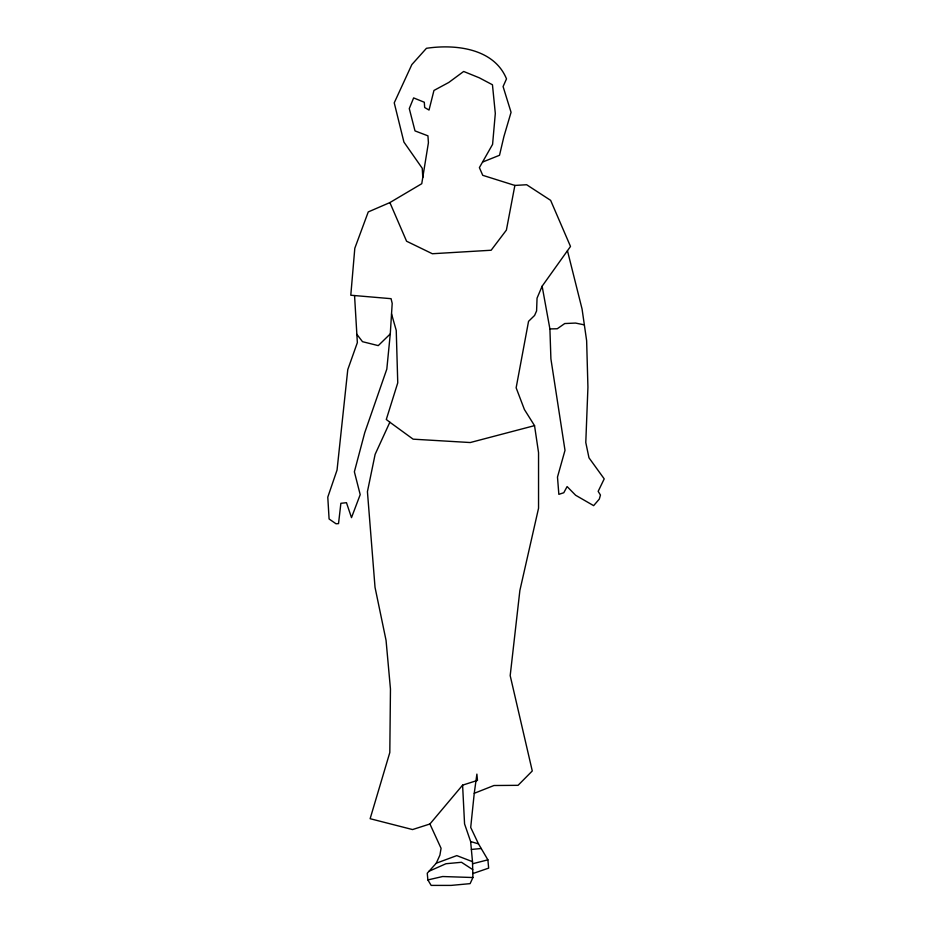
<?xml version="1.0" encoding="UTF-8"?>
<svg xmlns="http://www.w3.org/2000/svg" width="932" height="932" viewBox="0 0 932 932"><rect width="100%" height="100%" fill="white"/><g stroke="black" fill="none" stroke-linecap="round" stroke-linejoin="round"><path stroke-width="1.4" d="M354.556 295.56L357.352 342.627L347.776 369.596L337.046 470.054L327.784 497.14L329.089 518.984L336.021 523.772L338.526 523.621L340.879 503.303L346.471 502.697L351.492 517.633L360.206 494.636L354.37 471.79L364.727 432.728L386.815 369.107L390.275 333.912L392.197 303.366L391.067 298.683L350.793 295.234L354.812 248.262L368.245 211.937L389.879 202.582L421.753 183.709L428.417 142.747L427.939 135.839L415.008 130.899L409.276 108.578L413.633 97.907L424.305 102.252L424.666 107.506L429.023 110.058L433.951 90.462L448.77 82.459L463.67 71.461L479.269 77.799L492.457 84.765L495.311 113.448L492.585 144.367L479.386 167.609L482.741 175.321L514.872 185.433L526.638 184.734L550.626 200.345L570.5 246.456L542.133 286.194L537.053 298.135L536.587 310.927L534.584 315.459L528.549 321.342L516.142 387.805L524.413 409.532L534.537 425.633L538.545 452.614L538.545 508.255L519.87 590.504L510.188 675.642L532.277 770.974L518.052 785.327L493.948 785.513L474.248 793.307L470.707 827.453L478.5 843.868L487.89 859.84L488.659 868.123L472.827 873.564M474.248 793.307L476.893 774.108L477.475 780.387L462.598 785.152L429.92 823.993L412.55 829.562L370.132 818.704L389.809 752.532L390.461 689.004L386.058 640.377L375.025 587.323L367.429 491.653L375.118 454.373L389.856 422.231L386.291 419.493L397.754 382.831L396.24 330.382L391.533 313.921M514.872 185.433L506.391 230.099L491.152 250.242L432.332 253.737L406.585 241.225L389.879 202.582M462.598 785.152L464.567 823.923L470.637 841.561L472.501 861.681L472.932 877.525L470.112 883.641L451.146 885.4L431.143 885.4L427.881 879.924L427.252 873.226L436.269 863.207L439.916 855.122L441.069 848.318L429.92 823.993M390.275 333.912L378.264 345.621L362.501 341.683L356.863 334.332M429.035 871.245L445.962 863.731L461.491 862.286L472.722 869.603M482.811 161.97L499.517 155.271L503.921 136.526L511.062 112.294L503.082 86.559L506.507 78.871C494.007 48.231 455.235 44.002 426.448 48.301L411.839 64.599L394.236 102.835L403.917 142.072L422.254 168.296L422.802 177.558M436.269 863.207L456.797 855.611L472.501 861.681M534.537 425.633L470.241 442.537L413.132 439.17L389.856 422.231M472.559 863.766L487.89 859.84M427.881 879.924L442.642 876.523L472.932 877.525M471.371 849.436L481.238 848.516M542.133 286.194L549.903 328.926L557.254 328.763L564.745 323.544L575.533 323.066L584.352 324.872M470.637 841.561L478.5 843.868M567.46 250.72L582.069 309.04L586.636 340.704L587.929 387.234L585.785 442.514L588.977 457.798L604.216 478.873L598.158 491.362L600.453 495.043L599.311 499.086L593.637 505.645L575.615 495.242L567.11 486.574L563.79 492.737L558.851 494.344L557.487 477.056L565.002 450.342L550.905 358.878L549.903 328.926"/></g></svg>
